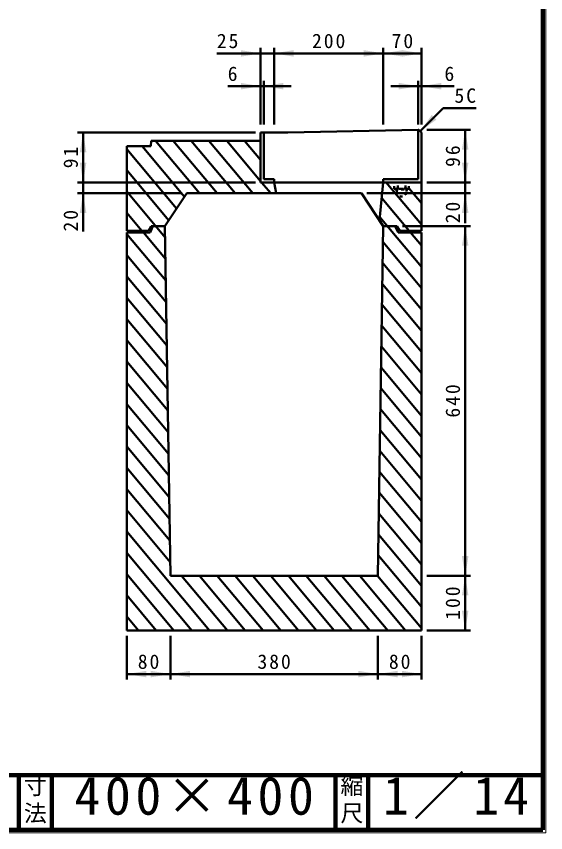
# Model space of a CAD drawing. Units: millimetres, scale not verified. Extents: x 100 to 4105, y 100 to 2870.
# Drawn here: x 3135 to 4105, y 100 to 1594 of the extents above; entities that cross this region are included whole.
import ezdxf
from ezdxf.enums import TextEntityAlignment as Align

# ---------------------------------------------------------------- set-up
doc = ezdxf.new("R2010")
doc.units = ezdxf.units.MM
doc.header["$LTSCALE"] = 5
doc.linetypes.add('USER1', pattern=[2.2, 1, -1.2])
doc.layers.add('V-nasSTD', color=7, linetype='Continuous', lineweight=35)
doc.styles.add('ＭＳ ゴシック', font='')
doc.styles.get('ＭＳ ゴシック').set_extended_font_data('MS Gothic')

msp = doc.modelspace()

# ---------------------------------------------------------------- hatches: boundary and pattern name
at = {"layer": 'V-nasSTD'}
for points in [[(3546.529, 1520.244), (3582.529, 1526.244), (3546.529, 1532.244)], [(3643.529, 1520.244), (3607.529, 1526.244), (3643.529, 1532.244)], [(3771.529, 1532.244), (3807.529, 1526.244), (3771.529, 1520.244)], [(3843.529, 1520.244), (3807.529, 1526.244), (3843.529, 1532.244)], [(3841.529, 1532.244), (3877.529, 1526.244), (3841.529, 1520.244)], [(3546.529, 1460.244), (3582.529, 1466.244), (3546.529, 1472.244)], [(3624.529, 1460.244), (3588.529, 1466.244), (3624.529, 1472.244)], [(3835.529, 1472.244), (3871.529, 1466.244), (3835.529, 1460.244)], [(3913.529, 1460.244), (3877.529, 1466.244), (3913.529, 1472.244)], [(3896.242, 1413.443), (3875.029, 1383.744), (3904.728, 1404.958)], [(3251.529, 1345.244), (3257.529, 1381.244), (3263.529, 1345.244)], [(3963.529, 1350.244), (3957.529, 1386.244), (3951.529, 1350.244)], [(3263.529, 1326.244), (3257.529, 1290.244), (3251.529, 1326.244)], [(3951.529, 1326.244), (3957.529, 1290.244), (3963.529, 1326.244)], [(3263.529, 1234.244), (3257.529, 1270.244), (3251.529, 1234.244)], [(3963.529, 1234.244), (3957.529, 1270.244), (3951.529, 1234.244)], [(3951.529, 1174.244), (3957.529, 1210.244), (3963.529, 1174.244)], [(3963.529, 606.244), (3957.529, 570.244), (3951.529, 606.244)], [(3951.529, 534.244), (3957.529, 570.244), (3963.529, 534.244)], [(3963.529, 506.244), (3957.529, 470.244), (3951.529, 506.244)], [(3373.529, 396.244), (3337.529, 390.244), (3373.529, 384.244)], [(3381.529, 384.244), (3417.529, 390.244), (3381.529, 396.244)], [(3453.529, 396.244), (3417.529, 390.244), (3453.529, 384.244)], [(3761.529, 384.244), (3797.529, 390.244), (3761.529, 396.244)], [(3833.529, 396.244), (3797.529, 390.244), (3833.529, 384.244)], [(3841.529, 384.244), (3877.529, 390.244), (3841.529, 396.244)]]:
    msp.add_hatch(color=256, dxfattribs=at).paths.add_polyline_path(points)

# ---------------------------------------------------------------- linework, layer by layer
at = {"layer": 'V-nasSTD', "lineweight": 100}
for p, q in [((4100, 105), (4100, 2865)), ((105, 205), (4100, 205)), ((3140, 205), (3140, 105)), ((3200, 205), (3200, 105)), ((3720, 205), (3720, 105)), ((3780, 205), (3780, 105)), ((105, 105), (4100, 105))]:
    msp.add_line(p, q, dxfattribs=at)
at = {"layer": 'V-nasSTD', "lineweight": 50}
for p, q in [((3502.529, 1526.244), (3582.529, 1526.244)), ((3582.529, 1396.244), (3582.529, 1536.244)), ((3607.529, 1526.244), (3582.529, 1526.244)), ((3607.529, 1396.244), (3607.529, 1536.244)), ((3807.529, 1526.244), (3607.529, 1526.244)), ((3807.529, 1396.244), (3807.529, 1536.244)), ((3877.529, 1526.244), (3807.529, 1526.244)), ((3877.529, 1396.244), (3877.529, 1536.244)), ((3522.529, 1466.244), (3582.529, 1466.244)), ((3582.529, 1466.244), (3588.529, 1466.244)), ((3588.529, 1396.244), (3588.529, 1476.244)), ((3638.529, 1466.244), (3588.529, 1466.244)), ((3821.529, 1466.244), (3871.529, 1466.244)), ((3871.529, 1396.244), (3871.529, 1476.244)), ((3871.529, 1466.244), (3877.529, 1466.244)), ((3937.529, 1466.244), (3877.529, 1466.244)), ((3917.456, 1426.171), (3875.029, 1383.744)), ((3917.456, 1426.171), (3977.456, 1426.171)), ((3573.529, 1381.244), (3247.529, 1381.244)), ((3257.529, 1290.244), (3257.529, 1381.244)), ((3582.529, 1381.244), (3632.529, 1381.244)), ((3582.529, 1381.244), (3582.529, 1290.244)), ((3588.529, 1381.244), (3588.529, 1296.244)), ((3632.529, 1381.244), (3871.529, 1386.244)), ((3871.529, 1386.244), (3871.529, 1296.244)), ((3871.529, 1386.244), (3872.529, 1386.244)), ((3872.529, 1386.244), (3877.529, 1381.244)), ((3877.529, 1290.244), (3877.529, 1381.244)), ((3877.529, 1381.244), (3877.529, 1290.244)), ((3887.529, 1386.244), (3967.529, 1386.244)), ((3957.529, 1290.244), (3957.529, 1386.244)), ((3382.529, 1366.244), (3381.529, 1356.244)), ((3582.529, 1366.244), (3382.529, 1366.244)), ((3390.156, 1366.244), (3470.71, 1270.244)), ((3503.345, 1270.244), (3422.791, 1366.244)), ((3455.426, 1366.244), (3535.98, 1270.244)), ((3568.615, 1270.244), (3488.062, 1366.244)), ((3520.697, 1366.244), (3582.529, 1292.555)), ((3582.529, 1331.448), (3553.332, 1366.244)), ((3582.529, 1290.244), (3582.529, 1366.244)), ((3582.529, 1290.244), (3582.529, 1366.244)), ((3337.529, 1356.244), (3337.529, 1201.244)), ((3337.529, 1356.244), (3381.529, 1356.244)), ((3337.529, 1351.176), (3428.894, 1242.292)), ((3443.343, 1263.965), (3365.912, 1356.244)), ((3414.445, 1220.618), (3337.529, 1312.283)), ((3573.529, 1290.244), (3247.529, 1290.244)), ((3257.529, 1270.244), (3257.529, 1290.244)), ((3337.529, 1290.244), (3407.529, 1290.244)), ((3408.642, 1290.244), (3407.529, 1290.244)), ((3582.529, 1290.244), (3607.529, 1290.244)), ((3584.468, 1290.244), (3601.25, 1270.244)), ((3588.529, 1296.244), (3607.529, 1296.244)), ((3607.529, 1296.244), (3607.529, 1290.244)), ((3807.529, 1290.244), (3607.529, 1290.244)), ((3607.529, 1290.244), (3611.429, 1270.244)), ((3807.529, 1290.244), (3800.359, 1221)), ((3871.529, 1296.244), (3807.529, 1296.244)), ((3807.529, 1296.244), (3807.529, 1290.244)), ((3877.529, 1290.244), (3807.529, 1290.244)), ((3877.529, 1290.244), (3807.529, 1290.244)), ((3877.529, 1213.24), (3812.915, 1290.244)), ((3877.529, 1201.244), (3877.529, 1290.244)), ((3887.529, 1290.244), (3967.529, 1290.244)), ((3957.529, 1270.244), (3957.529, 1290.244)), ((3437.529, 1270.244), (3247.529, 1270.244)), ((3257.529, 1200.244), (3257.529, 1270.244)), ((3407.852, 1189.583), (3337.529, 1273.39)), ((3447.529, 1270.244), (3407.529, 1210.244)), ((3447.529, 1270.244), (3414.7, 1221)), ((3447.529, 1270.244), (3767.529, 1270.244)), ((3767.529, 1270.244), (3807.529, 1210.244)), ((3777.529, 1270.244), (3967.529, 1270.244)), ((3877.529, 1252.133), (3854.529, 1279.543)), ((3957.529, 1215.244), (3957.529, 1270.244)), ((3854.959, 1201.244), (3804.536, 1261.337)), ((3365.432, 1201.244), (3337.529, 1234.497)), ((3877.529, 1135.454), (3800.951, 1226.716)), ((3377.529, 1201.244), (3382.529, 1210.244)), ((3377.529, 1201.244), (3382.529, 1210.244)), ((3385.529, 1210.244), (3380.529, 1198.244)), ((3385.529, 1210.244), (3380.529, 1198.244)), ((3382.529, 1210.244), (3407.529, 1210.244)), ((3382.529, 1210.244), (3385.529, 1210.244)), ((3407.529, 1210.244), (3385.529, 1210.244)), ((3407.529, 1210.244), (3414.7, 1221)), ((3407.529, 1210.244), (3417.529, 570.244)), ((3417.529, 570.244), (3407.529, 1210.244)), ((3797.529, 570.244), (3807.529, 1210.244)), ((3807.529, 1210.244), (3797.529, 570.244)), ((3800.359, 1221), (3807.529, 1210.244)), ((3800.359, 1221), (3807.529, 1210.244)), ((3832.529, 1210.244), (3807.529, 1210.244)), ((3807.529, 1210.244), (3829.529, 1210.244)), ((3829.529, 1210.244), (3834.529, 1198.244)), ((3834.529, 1198.244), (3829.529, 1210.244)), ((3829.529, 1210.244), (3832.529, 1210.244)), ((3837.529, 1201.244), (3832.529, 1210.244)), ((3832.529, 1210.244), (3837.529, 1201.244)), ((3842.529, 1210.244), (3967.529, 1210.244)), ((3957.529, 570.244), (3957.529, 1210.244)), ((3337.529, 1201.244), (3377.529, 1201.244)), ((3337.529, 1201.244), (3377.529, 1201.244)), ((3380.529, 1198.244), (3337.529, 1198.244)), ((3337.529, 470.244), (3337.529, 1198.244)), ((3380.529, 1198.244), (3337.529, 1198.244)), ((3337.529, 1198.244), (3337.529, 470.244)), ((3409.09, 1110.321), (3337.529, 1195.604)), ((3408.471, 1149.952), (3367.949, 1198.244)), ((3834.529, 1198.244), (3877.529, 1198.244)), ((3877.529, 1198.244), (3834.529, 1198.244)), ((3877.529, 1201.244), (3837.529, 1201.244)), ((3837.529, 1201.244), (3877.529, 1201.244)), ((3877.529, 1174.347), (3857.477, 1198.244)), ((3877.529, 470.244), (3877.529, 1198.244)), ((3877.529, 470.244), (3877.529, 1198.244)), ((3877.529, 1096.56), (3807.065, 1180.536)), ((3409.71, 1070.69), (3337.529, 1156.711)), ((3877.529, 1057.667), (3806.468, 1142.354)), ((3410.329, 1031.058), (3337.529, 1117.818)), ((3877.529, 1018.774), (3805.872, 1104.172)), ((3410.948, 991.427), (3337.529, 1078.925)), ((3877.529, 979.881), (3805.275, 1065.99)), ((3411.567, 951.796), (3337.529, 1040.032)), ((3877.529, 940.988), (3804.679, 1027.808)), ((3412.187, 912.165), (3337.529, 1001.139)), ((3877.529, 902.095), (3804.082, 989.626)), ((3412.806, 872.534), (3337.529, 962.245)), ((3877.529, 863.202), (3803.485, 951.444)), ((3413.425, 832.903), (3337.529, 923.352)), ((3877.529, 824.309), (3802.889, 913.262)), ((3414.044, 793.272), (3337.529, 884.459)), ((3877.529, 785.416), (3802.292, 875.08)), ((3414.664, 753.641), (3337.529, 845.566)), ((3877.529, 746.523), (3801.696, 836.897)), ((3415.283, 714.01), (3337.529, 806.673)), ((3877.529, 707.63), (3801.099, 798.715)), ((3415.902, 674.379), (3337.529, 767.78)), ((3877.529, 668.736), (3800.502, 760.533)), ((3416.521, 634.748), (3337.529, 728.887)), ((3877.529, 629.843), (3799.906, 722.351)), ((3417.141, 595.117), (3337.529, 689.994)), ((3877.529, 590.95), (3799.309, 684.169)), ((3489.286, 470.244), (3337.529, 651.101)), ((3877.529, 552.057), (3798.713, 645.987)), ((3456.65, 470.244), (3337.529, 612.208)), ((3877.529, 513.164), (3798.116, 607.805)), ((3424.015, 470.244), (3337.529, 573.315)), ((3417.529, 570.244), (3797.529, 570.244)), ((3797.529, 570.244), (3417.529, 570.244)), ((3521.921, 470.244), (3438.011, 570.244)), ((3554.556, 470.244), (3470.646, 570.244)), ((3587.191, 470.244), (3503.281, 570.244)), ((3619.826, 470.244), (3535.916, 570.244)), ((3652.462, 470.244), (3568.552, 570.244)), ((3685.097, 470.244), (3601.187, 570.244)), ((3717.732, 470.244), (3633.822, 570.244)), ((3750.367, 470.244), (3666.457, 570.244)), ((3783.002, 470.244), (3699.092, 570.244)), ((3815.637, 470.244), (3731.728, 570.244)), ((3848.273, 470.244), (3764.363, 570.244)), ((3877.529, 474.271), (3796.998, 570.244)), ((3887.529, 570.244), (3967.529, 570.244)), ((3957.529, 470.244), (3957.529, 570.244)), ((3391.38, 470.244), (3337.529, 534.421)), ((3358.745, 470.244), (3337.529, 495.528)), ((3337.529, 470.244), (3877.529, 470.244)), ((3337.529, 470.244), (3877.529, 470.244)), ((3887.529, 470.244), (3967.529, 470.244)), ((3337.529, 460.244), (3337.529, 380.244)), ((3417.529, 460.244), (3417.529, 380.244)), ((3797.529, 460.244), (3797.529, 380.244)), ((3877.529, 460.244), (3877.529, 380.244)), ((3337.529, 390.244), (3417.529, 390.244)), ((3417.529, 390.244), (3797.529, 390.244)), ((3797.529, 390.244), (3877.529, 390.244))]:
    msp.add_line(p, q, dxfattribs=at)
at = {"layer": 'V-nasSTD', "linetype": 'USER1', "lineweight": 50}
for p, q in [((3827.529, 1278.244), (3827.529, 1290.244)), ((3827.529, 1290.244), (3854.529, 1290.244)), ((3834.029, 1279.244), (3834.029, 1290.244)), ((3848.029, 1279.244), (3848.029, 1290.244)), ((3854.529, 1278.244), (3854.529, 1290.244)), ((3827.529, 1278.244), (3854.529, 1278.244)), ((3829.529, 1277.244), (3829.329, 1278.244)), ((3829.529, 1277.244), (3852.529, 1277.244)), ((3832.029, 1273.244), (3832.029, 1277.244)), ((3850.029, 1273.244), (3850.029, 1277.244)), ((3852.529, 1277.244), (3852.729, 1278.244))]:
    msp.add_line(p, q, dxfattribs=at)
at = {"layer": 'V-nasSTD', "lineweight": 13}
msp.add_lwpolyline([(100, 100), (100, 2870), (4105, 2870), (4105, 100)], close=True, dxfattribs=at)
at = {"layer": 'V-nasSTD', "linetype": 'USER1', "lineweight": 50}
for centre, radius, start, end in [((3827.029, 1303.244), 25, 271.14576, 286.2602), ((3841.029, 1273.244), 9, 180, 0), ((3841.029, 1303.244), 25, 253.7398, 286.2602), ((3855.029, 1303.244), 25, 253.7398, 268.85424)]:
    msp.add_arc(centre, radius, start, end, dxfattribs=at)

# ---------------------------------------------------------------- texts
at = {"layer": 'V-nasSTD', "style": 'ＭＳ ゴシック'}
for s, height, p in [('6', 26.39, (3522.529, 1502.244)), ('6', 26.39, (3919.529, 1502.244)), ('寸', 30.79, (3148.982, 200.999)), ('縮', 30.79, (3728.982, 200.999)), ('法', 30.79, (3148.976, 151.01)), ('尺', 30.79, (3728.976, 151.01))]:
    msp.add_text(s, height=height, dxfattribs=at).set_placement(p, align=Align.TOP_LEFT)
at = {"layer": 'V-nasSTD', "attachment_point": 1, "style": 'ＭＳ ゴシック'}
for s, insert, char_height in [('\\T1.2;25', (3502.529, 1562.244), 26.39), ('\\T1.2;200', (3676.929, 1562.244), 26.39), ('\\T1.2;70', (3822.729, 1562.244), 26.39), ('\\T1.2;5C', (3937.856, 1462.171), 26.39), ('\\T1.2;80', (3357.729, 426.244), 26.39), ('\\T1.2;380', (3576.929, 426.244), 26.39), ('\\T1.2;80', (3817.729, 426.244), 26.39), ('\\T1.16;1／14', (3807.033, 202.582), 69.65), ('\\T1.18;400×400', (3241.581, 202.508), 69.65)]:
    msp.add_mtext(s, dxfattribs=dict(at, insert=insert, char_height=char_height))
at = {"layer": 'V-nasSTD', "char_height": 26.39, "attachment_point": 1, "rotation": 90, "style": 'ＭＳ ゴシック'}
for s, insert in [('\\T1.2;91', (3221.529, 1315.944)), ('\\T1.2;96', (3921.529, 1318.444)), ('\\T1.2;20', (3921.529, 1215.244)), ('\\T1.2;20', (3221.529, 1200.244)), ('\\T1.2;640', (3921.529, 859.644)), ('\\T1.2;100', (3921.529, 489.644))]:
    msp.add_mtext(s, dxfattribs=dict(at, insert=insert))

doc.saveas('drawing.dxf')
